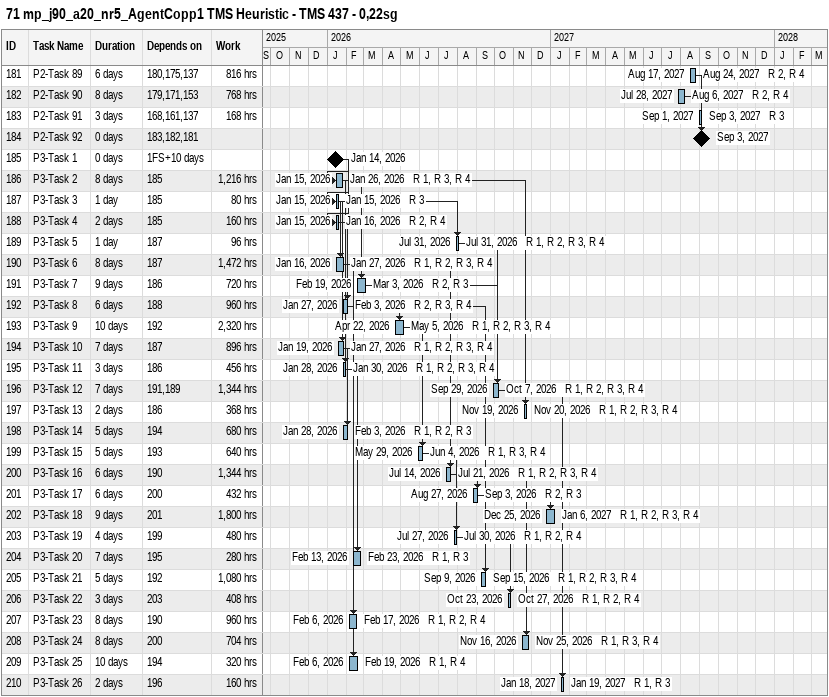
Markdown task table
71 mp_j90_a20_nr5_AgentCopp1 TMS Heuristic - TMS 437 - 0,22sg

| ID | Task | Duration | Start | Finish | Predecessors | Resources | Work (h) |
|---|---|---|---|---|---|---|---|
| 181 | P2-Task 89 | 6d | 2027-08-17 | 2027-08-24 | 180, 175, 137 | R 2, R 4 | 816 |
| 182 | P2-Task 90 | 8d | 2027-07-28 | 2027-08-06 | 179, 171, 153 | R 2, R 4 | 768 |
| 183 | P2-Task 91 | 3d | 2027-09-01 | 2027-09-03 | 168, 161, 137 | R 3 | 168 |
| 184 | P2-Task 92 | 0d | 2027-09-03 | 2027-09-03 | 183, 182, 181 |  |  |
| 185 | P3-Task 1 | 0d | 2026-01-14 | 2026-01-14 | 1FS+10d |  |  |
| 186 | P3-Task 2 | 8d | 2026-01-15 | 2026-01-26 | 185 | R 1, R 3, R 4 | 1216 |
| 187 | P3-Task 3 | 1d | 2026-01-15 | 2026-01-15 | 185 | R 3 | 80 |
| 188 | P3-Task 4 | 2d | 2026-01-15 | 2026-01-16 | 185 | R 2, R 4 | 160 |
| 189 | P3-Task 5 | 1d | 2026-07-31 | 2026-07-31 | 187 | R 1, R 2, R 3, R 4 | 96 |
| 190 | P3-Task 6 | 8d | 2026-01-16 | 2026-01-27 | 187 | R 1, R 2, R 3, R 4 | 1472 |
| 191 | P3-Task 7 | 9d | 2026-02-19 | 2026-03-03 | 186 | R 2, R 3 | 720 |
| 192 | P3-Task 8 | 6d | 2026-01-27 | 2026-02-03 | 188 | R 2, R 3, R 4 | 960 |
| 193 | P3-Task 9 | 10d | 2026-04-22 | 2026-05-05 | 192 | R 1, R 2, R 3, R 4 | 2320 |
| 194 | P3-Task 10 | 7d | 2026-01-19 | 2026-01-27 | 187 | R 1, R 2, R 3, R 4 | 896 |
| 195 | P3-Task 11 | 3d | 2026-01-28 | 2026-01-30 | 186 | R 1, R 2, R 3, R 4 | 456 |
| 196 | P3-Task 12 | 7d | 2026-09-29 | 2026-10-07 | 191, 189 | R 1, R 2, R 3, R 4 | 1344 |
| 197 | P3-Task 13 | 2d | 2026-11-19 | 2026-11-20 | 186 | R 1, R 2, R 3, R 4 | 368 |
| 198 | P3-Task 14 | 5d | 2026-01-28 | 2026-02-03 | 194 | R 1, R 2, R 3 | 680 |
| 199 | P3-Task 15 | 5d | 2026-05-29 | 2026-06-04 | 193 | R 1, R 3, R 4 | 640 |
| 200 | P3-Task 16 | 6d | 2026-07-14 | 2026-07-21 | 190 | R 1, R 2, R 3, R 4 | 1344 |
| 201 | P3-Task 17 | 6d | 2026-08-27 | 2026-09-03 | 200 | R 2, R 3 | 432 |
| 202 | P3-Task 18 | 9d | 2026-12-25 | 2027-01-06 | 201 | R 1, R 2, R 3, R 4 | 1800 |
| 203 | P3-Task 19 | 4d | 2026-07-27 | 2026-07-30 | 199 | R 1, R 2, R 4 | 480 |
| 204 | P3-Task 20 | 7d | 2026-02-13 | 2026-02-23 | 195 | R 1, R 3 | 280 |
| 205 | P3-Task 21 | 5d | 2026-09-09 | 2026-09-15 | 192 | R 1, R 2, R 3, R 4 | 1080 |
| 206 | P3-Task 22 | 3d | 2026-10-23 | 2026-10-27 | 203 | R 1, R 2, R 4 | 408 |
| 207 | P3-Task 23 | 8d | 2026-02-06 | 2026-02-17 | 190 | R 1, R 2, R 4 | 960 |
| 208 | P3-Task 24 | 8d | 2026-11-16 | 2026-11-25 | 200 | R 1, R 3, R 4 | 704 |
| 209 | P3-Task 25 | 10d | 2026-02-06 | 2026-02-19 | 194 | R 1, R 4 | 320 |
| 210 | P3-Task 26 | 2d | 2027-01-18 | 2027-01-19 | 196 | R 1, R 3 | 160 |
